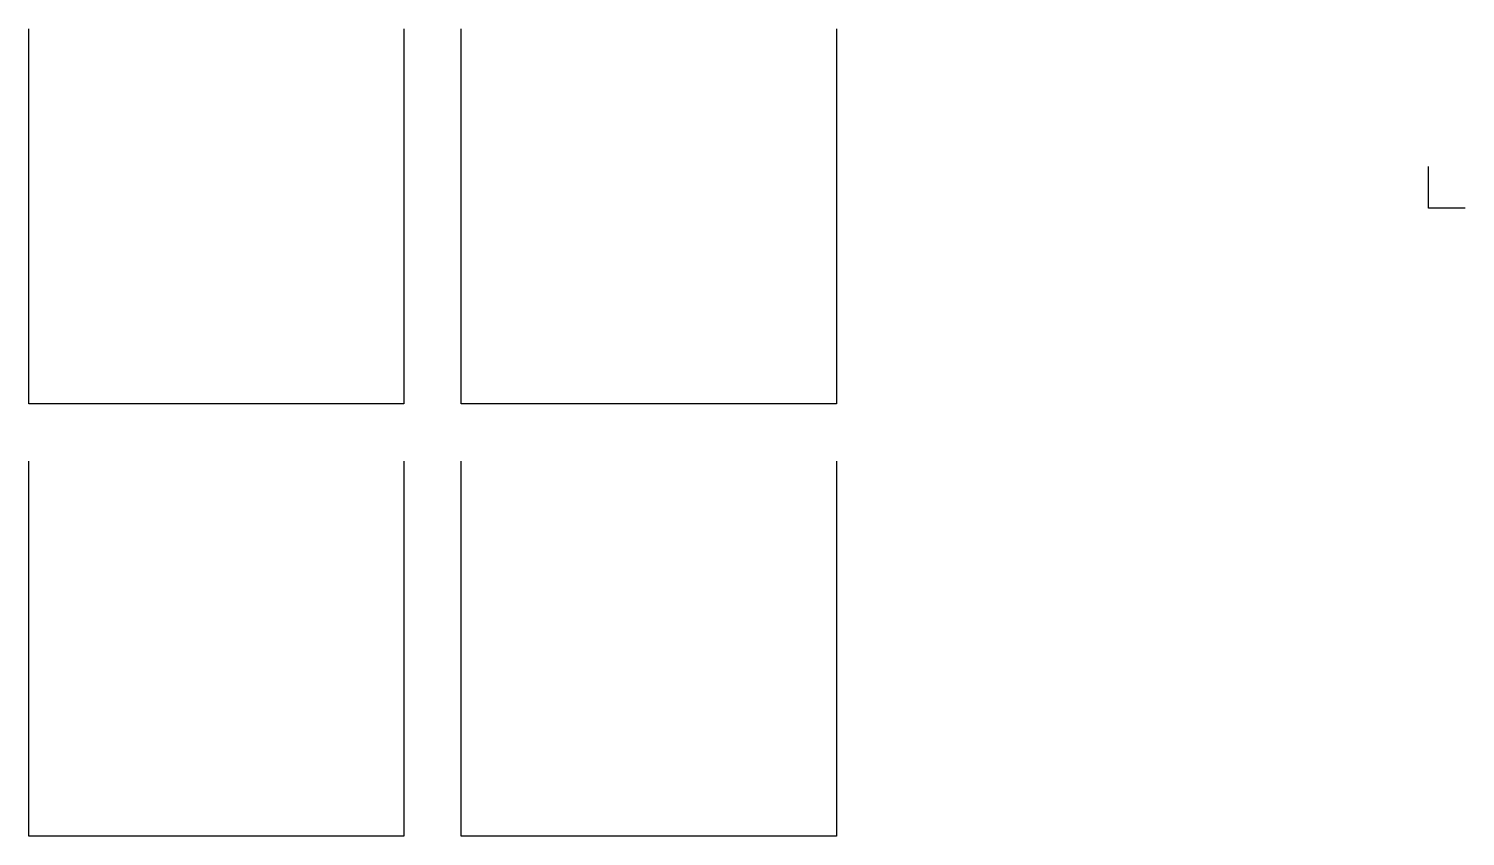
# Model space of a CAD drawing. Header units: metres. Extents: x 9.06 to 15.19, y -1.18 to 2.26.
import ezdxf

# ---------------------------------------------------------------- set-up
doc = ezdxf.new("R2010")
doc.units = ezdxf.units.M

msp = doc.modelspace()

# ---------------------------------------------------------------- linework, layer by layer
at = {"layer": 'PKG'}
for points in [[(10.6618, 2.2646), (10.6618, 0.6646), (9.0618, 0.6646), (9.0618, 2.2646)], [(12.5058, 2.2646), (12.5058, 0.6646), (10.9058, 0.6646), (10.9058, 2.2646)], [(15.1874, 1.499), (15.0313, 1.499), (15.0313, 1.6775)], [(10.6618, 0.4206), (10.6618, -1.1794), (9.0618, -1.1794), (9.0618, 0.4206)], [(12.5058, 0.4206), (12.5058, -1.1794), (10.9058, -1.1794), (10.9058, 0.4206)]]:
    msp.add_lwpolyline(points, dxfattribs=at)

doc.saveas('drawing.dxf')
